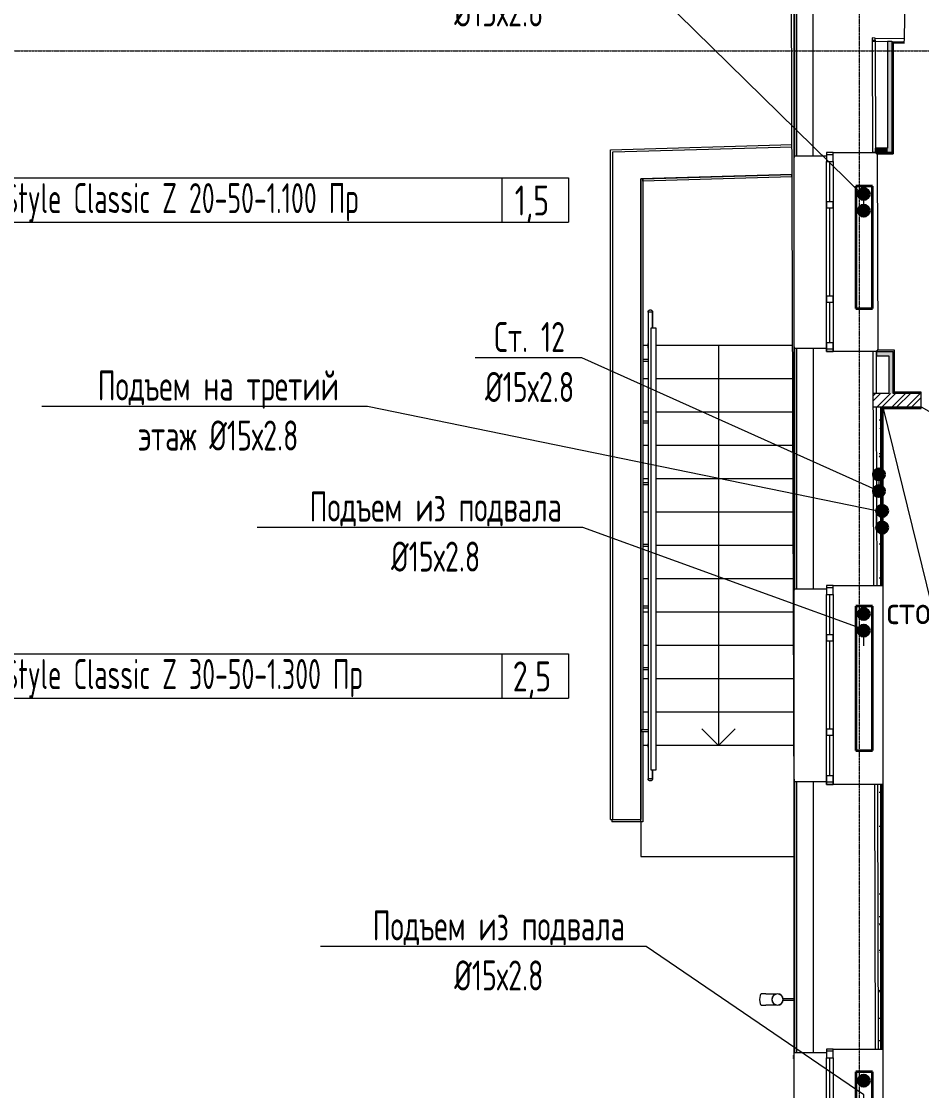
# Model space of a CAD drawing. Header units: millimetres. Extents: x -3929 to 624051, y 52832 to 514950.
# Drawn here: x 211265 to 219364, y 183574 to 193198 of the extents above; entities that cross this region are included whole.
import ezdxf
from ezdxf import colors
from ezdxf.entities.mleader import LeaderData, LeaderLine
from ezdxf.enums import TextEntityAlignment as Align
from ezdxf.math import Vec2, Vec3

# ---------------------------------------------------------------- set-up
doc = ezdxf.new("R2010")
doc.units = ezdxf.units.MM
doc.linetypes.add('ADSK_Линия сетки', pattern=[25, 20, -2.5, 0, -2.5])
doc.linetypes.add('ADSK_Штриховая_ш2 п1', pattern=[3, 2, -1])
for name, color, linetype, lineweight in [('_ Окна', 7, 'Continuous', 9), ('Двери', 7, 'Continuous', 9), ('Лестницы', 7, 'Continuous', 9), ('Марки помещений', 7, 'Continuous', 20), ('Обобщенные модели', 7, 'Continuous', 18), ('ОВ-О-Оборудование', 32, 'Continuous', 35), ('ОВ-ТЕКСТ', 7, 'Continuous', 25), ('Ограждение', 7, 'Continuous', 9), ('Окна', 7, 'Continuous', 9), ('Оси', 253, 'Continuous', 9), ('Перекрытие', 7, 'Continuous', 18), ('Стены внутренние', 7, 'Continuous', 18), ('Стены наружные', 7, 'Continuous', 18), ('Стены несущие', 7, 'Continuous', 30), ('Стены отделка', 7, 'Continuous', 30), ('Стены штриховка', 7, 'Continuous', 9), ('Стрелки вверх', 7, 'Continuous', 18)]:
    doc.layers.add(name, color=color, linetype=linetype, lineweight=lineweight)
doc.layers.add('Линии', color=7, linetype='Continuous', lineweight=9, true_color=0x00a600)
for name, color, linetype in [('ПРИБОРЫ', 3, 'Continuous'), ('статистика приборов', 252, 'Continuous'), ('стояки', 7, 'Continuous'), ('т21.4', 142, 'Continuous')]:
    doc.layers.add(name, color=color, linetype=linetype)
for name, color, linetype, true_color in [('т11.1', 1, 'Continuous', 0xff0000), ('т11.3', 7, 'Continuous', 0xb82e00), ('т11.4', 7, 'Continuous', 0xd600d6), ('т21.1', 5, 'Continuous', 0x0000ff), ('т21.3', 7, 'Continuous', 0x005c45)]:
    doc.layers.add(name, color=color, linetype=linetype, true_color=true_color)
doc.styles.add('GOST 2.304', font='CS_Gost2304.shx')
doc.styles.add('GOST Common_2', font='GOST_Common.ttf', dxfattribs={"width": 0.9, "height": 250})
doc.styles.add('СТИЛЬ', font='simplex.shx', dxfattribs={"width": 0.65})

# ---------------------------------------------------------------- blocks, each defined once
blk = doc.blocks.new('*U2946')
at = {"layer": 'ОВ-О-Оборудование', "color": 32, "ltscale": 0.1, "true_color": 0xcd6928}
for p, q in [((650, 75), (-650, 75)), ((-650, 75), (-650, -75)), ((650, -75), (650, 75)), ((-650, -75), (650, -75))]:
    blk.add_line(p, q, dxfattribs=at)
at = {"layer": 'ОВ-О-Оборудование', "color": 32, "lineweight": 0, "ltscale": 10, "true_color": 0xcd6928, "style": 'GOST 2.304'}
blk.add_attdef('Маркировка', text='', height=180, dxfattribs=at).set_placement((0, -90), align=Align.CENTER)
blk = doc.blocks.new('*U2947')
at = {"layer": 'ОВ-О-Оборудование', "color": 32, "ltscale": 0.1, "true_color": 0xcd6928}
for p, q in [((550, 75), (-550, 75)), ((-550, 75), (-550, -75)), ((550, -75), (550, 75)), ((-550, -75), (550, -75))]:
    blk.add_line(p, q, dxfattribs=at)
at = {"layer": 'ОВ-О-Оборудование', "color": 32, "lineweight": 0, "ltscale": 10, "true_color": 0xcd6928, "style": 'GOST 2.304'}
blk.add_attdef('Маркировка', text='', height=180, dxfattribs=at).set_placement((0, -90), align=Align.CENTER)
blk = doc.blocks.new('1 этаж')
at = {"layer": 'Стены внутренние', "lineweight": 5}
for points in [[(409836.5, -218197.8), (409836.5, -217199.3), (409796.5, -217199.3), (409796.5, -218197.8)], [(409736.9, -218197.8), (409796.5, -218197.8), (409796.5, -218157.8), (409690.3, -218157.8), (409690.5, -218196.8), (409690.5, -218197.8)], [(409836.5, -220027.8), (409848.3, -220027.8), (409848.3, -219987.8), (409698.3, -219987.8), (409698.3, -220027.8), (409808.3, -220027.8)], [(409836.5, -220367), (409848.3, -220367), (409848.3, -220027.8), (409808.3, -220027.8), (409808.3, -220367)]]:
    blk.add_hatch(color=253, dxfattribs=at).paths.add_polyline_path(points)
at = {"layer": '_ Окна', "color": 253, "lineweight": 5}
for p, q in [((409306.7, -218197.8), (409246.7, -218197.8)), ((409246.7, -218197.8), (409246.7, -218277.8)), ((409306.7, -218217.8), (409246.7, -218217.8)), ((409246.7, -218277.8), (409306.7, -218277.8)), ((409276.7, -218637.8), (409276.7, -218277.8)), ((409306.7, -218277.8), (409306.7, -218197.8)), ((409246.7, -218637.8), (409306.7, -218637.8)), ((409246.7, -218697.8), (409246.7, -218637.8)), ((409306.7, -218637.8), (409306.7, -218697.8)), ((409306.7, -218697.8), (409246.7, -218697.8)), ((409276.7, -219487.8), (409276.7, -218697.8)), ((409246.7, -219487.8), (409306.7, -219487.8)), ((409246.7, -219547.8), (409246.7, -219487.8)), ((409306.7, -219487.8), (409306.7, -219547.8)), ((409306.7, -219547.8), (409246.7, -219547.8)), ((409276.7, -219907.8), (409276.7, -219547.8)), ((409246.7, -219907.8), (409306.7, -219907.8)), ((409246.7, -219987.8), (409246.7, -219907.8)), ((409306.7, -219907.8), (409306.7, -219987.8)), ((409306.7, -219967.8), (409246.7, -219967.8)), ((409306.7, -219987.8), (409246.7, -219987.8)), ((409306.7, -222096.3), (409246.7, -222096.3)), ((409246.7, -222096.3), (409246.7, -222176.3)), ((409306.7, -222116.3), (409246.7, -222116.3)), ((409306.7, -222176.3), (409306.7, -222096.3)), ((409246.7, -222176.3), (409306.7, -222176.3)), ((409276.7, -222536.3), (409276.7, -222176.3)), ((409246.7, -222536.3), (409306.7, -222536.3)), ((409246.7, -222596.3), (409246.7, -222536.3)), ((409306.7, -222596.3), (409246.7, -222596.3)), ((409276.7, -223386.3), (409276.7, -222596.3)), ((409306.7, -222536.3), (409306.7, -222596.3)), ((409246.7, -223386.3), (409306.7, -223386.3)), ((409246.7, -223446.3), (409246.7, -223386.3)), ((409306.7, -223446.3), (409246.7, -223446.3)), ((409276.7, -223806.3), (409276.7, -223446.3)), ((409306.7, -223386.3), (409306.7, -223446.3)), ((409246.7, -223806.3), (409306.7, -223806.3)), ((409246.7, -223886.3), (409246.7, -223806.3)), ((409306.7, -223806.3), (409306.7, -223886.3)), ((409306.7, -223866.3), (409246.7, -223866.3)), ((409306.7, -223886.3), (409246.7, -223886.3)), ((409306.7, -226267.4), (409246.7, -226267.4)), ((409246.7, -226267.4), (409246.7, -226347.4)), ((409306.7, -226347.4), (409306.7, -226267.4)), ((409306.7, -226287.4), (409246.7, -226287.4)), ((409246.7, -226347.4), (409306.7, -226347.4)), ((409276.7, -226707.4), (409276.7, -226347.4))]:
    blk.add_line(p, q, dxfattribs=at)
at = {"layer": 'Двери', "color": 253, "lineweight": 5}
blk.add_line((410100.7, -220487), (411010, -221012), dxfattribs=at)
at = {"layer": 'Лестницы', "color": 253, "lineweight": 5}
for p, q in [((407642.5, -219934.1), (407595.6, -219934.1)), ((407642.5, -219934.1), (407595.6, -219934.1)), ((408943.8, -219934.1), (407715.6, -219934.1)), ((408943.8, -219934.1), (407715.6, -219934.1)), ((407642.5, -220234.1), (407595.6, -220234.1)), ((407642.5, -220234.1), (407595.6, -220234.1)), ((408944.7, -220234.1), (407715.6, -220234.1)), ((408944.7, -220234.1), (407715.6, -220234.1)), ((407642.5, -220534.1), (407595.6, -220534.1)), ((407642.5, -220534.1), (407595.6, -220534.1)), ((408945.7, -220534.1), (407715.6, -220534.1)), ((408945.7, -220534.1), (407715.6, -220534.1)), ((407642.5, -220834.1), (407595.6, -220834.1)), ((407642.5, -220834.1), (407595.6, -220834.1)), ((408946.6, -220834.1), (407715.6, -220834.1)), ((408946.6, -220834.1), (407715.6, -220834.1)), ((407642.5, -221134.1), (407595.6, -221134.1)), ((407642.5, -221134.1), (407595.6, -221134.1)), ((408947.5, -221134.1), (407715.6, -221134.1)), ((408947.5, -221134.1), (407715.6, -221134.1)), ((407642.5, -221434.1), (407595.6, -221434.1)), ((407642.5, -221434.1), (407595.6, -221434.1)), ((408948.5, -221434.1), (407715.6, -221434.1)), ((408948.5, -221434.1), (407715.6, -221434.1)), ((408949.4, -221734.1), (407715.6, -221734.1)), ((408949.4, -221734.1), (407715.6, -221734.1)), ((407642.5, -222034.1), (407595.6, -222034.1)), ((407642.5, -222034.1), (407595.6, -222034.1)), ((408950.3, -222034.1), (407715.6, -222034.1)), ((408950.3, -222034.1), (407715.6, -222034.1)), ((407642.5, -222334.1), (407595.6, -222334.1)), ((407642.5, -222334.1), (407595.6, -222334.1)), ((408951.2, -222334.1), (407715.6, -222334.1)), ((408951.2, -222334.1), (407715.6, -222334.1)), ((407642.5, -222634.1), (407595.6, -222634.1)), ((407642.5, -222634.1), (407595.6, -222634.1)), ((408952.2, -222634.1), (407715.6, -222634.1)), ((408952.2, -222634.1), (407715.6, -222634.1)), ((407642.5, -222934.1), (407595.6, -222934.1)), ((407642.5, -222934.1), (407595.6, -222934.1)), ((408953.1, -222934.1), (407715.6, -222934.1)), ((408953.1, -222934.1), (407715.6, -222934.1)), ((407642.5, -223234.1), (407595.6, -223234.1)), ((407642.5, -223234.1), (407595.6, -223234.1)), ((408954, -223234.1), (407715.6, -223234.1)), ((408954, -223234.1), (407715.6, -223234.1)), ((407643.1, -223534.1), (407595.6, -223534.1)), ((408955, -223534.1), (407715.6, -223534.1))]:
    blk.add_line(p, q, dxfattribs=at)
at = {"layer": 'Линии', "color": 253, "lineweight": 5}
for p, q in [((407715.6, -219779.5), (407665.6, -219779.5)), ((407665.6, -219779.5), (407665.6, -223754.1)), ((407715.6, -223754.1), (407715.6, -219779.5)), ((407665.6, -223754.1), (407715.6, -223754.1))]:
    blk.add_line(p, q, dxfattribs=at)
at = {"layer": 'Обобщенные модели', "color": 253, "lineweight": 5}
for p, q in [((408703, -225771.9), (408660.5, -225771.9)), ((408703, -225771.9), (408708.7, -225771.9)), ((408708.7, -225771.9), (408714.3, -225771.9)), ((408714.3, -225771.9), (408719.8, -225771.9)), ((408719.8, -225771.9), (408725.2, -225771.9)), ((408725.2, -225771.9), (408730.4, -225771.9)), ((408730.4, -225771.9), (408735.6, -225771.9)), ((408735.6, -225771.9), (408740.7, -225771.9)), ((408740.7, -225771.9), (408745.6, -225771.9)), ((408745.6, -225771.9), (408750.3, -225771.9)), ((408750.3, -225771.9), (408754.9, -225771.9)), ((408754.9, -225771.9), (408759.4, -225771.9)), ((408759.4, -225771.9), (408763.7, -225771.9)), ((408763.7, -225771.9), (408767.8, -225771.9)), ((408767.8, -225771.9), (408771.7, -225771.9)), ((408771.7, -225771.9), (408775.5, -225771.9)), ((408775.5, -225771.9), (408779.1, -225771.9)), ((408779.1, -225771.9), (408782.4, -225771.9)), ((408782.4, -225771.9), (408785.6, -225771.9)), ((408785.6, -225771.9), (408788.6, -225771.9)), ((408788.6, -225771.9), (408791.3, -225771.9)), ((408791.3, -225771.9), (408793.7, -225771.9)), ((408660.5, -225871.9), (408703, -225871.9)), ((408705.4, -225871.9), (408703, -225871.9)), ((408711, -225871.9), (408705.4, -225871.9)), ((408716.6, -225871.9), (408711, -225871.9)), ((408722, -225871.9), (408716.6, -225871.9)), ((408727.4, -225871.9), (408722, -225871.9)), ((408732.6, -225871.9), (408727.4, -225871.9)), ((408737.7, -225871.9), (408732.6, -225871.9)), ((408742.7, -225871.9), (408737.7, -225871.9)), ((408747.6, -225871.9), (408742.7, -225871.9)), ((408752.3, -225871.9), (408747.6, -225871.9)), ((408756.8, -225871.9), (408752.3, -225871.9)), ((408761.2, -225871.9), (408756.8, -225871.9)), ((408765.4, -225871.9), (408761.2, -225871.9)), ((408769.4, -225871.9), (408765.4, -225871.9)), ((408773.3, -225871.9), (408769.4, -225871.9)), ((408777, -225871.9), (408773.3, -225871.9)), ((408780.5, -225871.9), (408777, -225871.9)), ((408783.8, -225871.9), (408780.5, -225871.9)), ((408786.9, -225871.9), (408783.8, -225871.9)), ((408789.7, -225871.9), (408786.9, -225871.9)), ((408792.4, -225871.9), (408789.7, -225871.9)), ((408793.7, -225871.9), (408792.4, -225871.9)), ((408956.7, -225816.9), (408857.5, -225816.9)), ((408857.5, -225826.9), (408956.7, -225826.9))]:
    blk.add_line(p, q, dxfattribs=at)
for radius, start, end in [(52, 0, 180), (50, 0, 180), (52, 180, 0), (50, 180, 0)]:
    blk.add_arc((408806.7, -225821.9), radius, start, end, dxfattribs=at)
for start_param, end_param in [(3.141593, 4.712389), (4.712389, 6.283185)]:
    blk.add_ellipse((408660.5, -225821.9), major_axis=(0, -50), ratio=0.309017, start_param=start_param, end_param=end_param, dxfattribs=at)
at = {"layer": 'Ограждение', "color": 253, "lineweight": 5}
for p, q in [((407642.9, -219630.1), (407643.1, -219629.3)), ((407643.1, -219629.3), (407643.3, -219628.5)), ((407643.3, -219628.5), (407643.5, -219627.8)), ((407643.5, -219627.8), (407643.8, -219627)), ((407643.8, -219627), (407644.1, -219626.3)), ((407644.1, -219626.3), (407644.4, -219625.6)), ((407644.4, -219625.6), (407644.8, -219624.8)), ((407644.8, -219624.8), (407645.2, -219624.1)), ((407645.2, -219624.1), (407645.6, -219623.5)), ((407645.6, -219623.5), (407646, -219622.8)), ((407646, -219622.8), (407646.5, -219622.1)), ((407646.5, -219622.1), (407647, -219621.5)), ((407647, -219621.5), (407647.5, -219620.9)), ((407647.5, -219620.9), (407648, -219620.3)), ((407648, -219620.3), (407648.6, -219619.7)), ((407648.6, -219619.7), (407649.2, -219619.2)), ((407649.2, -219619.2), (407649.8, -219618.7)), ((407649.8, -219618.7), (407650.4, -219618.2)), ((407650.4, -219618.2), (407651.1, -219617.7)), ((407651.1, -219617.7), (407651.7, -219617.2)), ((407651.7, -219617.2), (407652.4, -219616.8)), ((407652.4, -219616.8), (407653.1, -219616.4)), ((407653.1, -219616.4), (407653.8, -219616.1)), ((407653.8, -219616.1), (407654.5, -219615.7)), ((407654.5, -219615.7), (407655.3, -219615.4)), ((407655.3, -219615.4), (407656, -219615.2)), ((407656, -219615.2), (407656.8, -219614.9)), ((407656.8, -219614.9), (407657.6, -219614.7)), ((407657.6, -219614.7), (407658.3, -219614.5)), ((407658.3, -219614.5), (407659.1, -219614.4)), ((407659.1, -219614.4), (407659.9, -219614.2)), ((407659.9, -219614.2), (407660.7, -219614.2)), ((407660.7, -219614.2), (407661.5, -219614.1)), ((407661.5, -219614.1), (407662.3, -219614.1)), ((407662.3, -219614.1), (407662.5, -219614.1)), ((407662.5, -219614.1), (407663.3, -219614.1)), ((407663.3, -219614.1), (407664.1, -219614.1)), ((407664.1, -219614.1), (407664.9, -219614.2)), ((407664.9, -219614.2), (407665.7, -219614.3)), ((407665.7, -219614.3), (407666.5, -219614.5)), ((407666.5, -219614.5), (407667.3, -219614.6)), ((407667.3, -219614.6), (407668.1, -219614.9)), ((407668.1, -219614.9), (407668.8, -219615.1)), ((407668.8, -219615.1), (407669.6, -219615.4)), ((407669.6, -219615.4), (407670.3, -219615.7)), ((407670.3, -219615.7), (407671.1, -219616)), ((407671.1, -219616), (407671.8, -219616.3)), ((407671.8, -219616.3), (407672.5, -219616.7)), ((407672.5, -219616.7), (407673.2, -219617.1)), ((407673.2, -219617.1), (407673.8, -219617.6)), ((407673.8, -219617.6), (407674.5, -219618)), ((407674.5, -219618), (407675.1, -219618.5)), ((407675.1, -219618.5), (407675.7, -219619)), ((407675.7, -219619), (407676.3, -219619.6)), ((407676.3, -219619.6), (407676.9, -219620.1)), ((407676.9, -219620.1), (407677.4, -219620.7)), ((407677.4, -219620.7), (407677.9, -219621.3)), ((407677.9, -219621.3), (407678.4, -219622)), ((407678.4, -219622), (407678.9, -219622.6)), ((407678.9, -219622.6), (407679.4, -219623.3)), ((407679.4, -219623.3), (407679.8, -219623.9)), ((407679.8, -219623.9), (407680.2, -219624.6)), ((407680.2, -219624.6), (407680.5, -219625.4)), ((407680.5, -219625.4), (407680.9, -219626.1)), ((407680.9, -219626.1), (407681.2, -219626.8)), ((407681.2, -219626.8), (407681.4, -219627.6)), ((407681.4, -219627.6), (407681.7, -219628.3)), ((407681.7, -219628.3), (407681.9, -219629.1)), ((407681.9, -219629.1), (407682.1, -219629.9)), ((407642.5, -219633.3), (407642.6, -219632.5)), ((407642.5, -219634.1), (407642.5, -219633.3)), ((407642.5, -219634.1), (407642.5, -219917.1)), ((407682.5, -219634.1), (407642.5, -219634.1)), ((407642.5, -219634.1), (407642.5, -219917.1)), ((407642.6, -219632.5), (407642.7, -219631.7)), ((407642.7, -219631.7), (407642.8, -219630.9)), ((407642.8, -219630.9), (407642.9, -219630.1)), ((407664.9, -219634.1), (407660.2, -219634.1)), ((407682.1, -219629.9), (407682.2, -219630.7)), ((407682.2, -219630.7), (407682.4, -219631.5)), ((407682.4, -219631.5), (407682.4, -219632.3)), ((407682.4, -219632.3), (407682.5, -219633.1)), ((407682.5, -219633.1), (407682.5, -219633.9)), ((407682.5, -219633.9), (407682.5, -219634.1)), ((407682.5, -219779.5), (407682.5, -219634.1)), ((407682.5, -219634.1), (407682.5, -219779.5)), ((407642.5, -219918.1), (407642.5, -219917.1)), ((407642.5, -219917.1), (407642.5, -219947.5)), ((407642.5, -219920.9), (407642.5, -219918.1)), ((407642.5, -219923.7), (407642.5, -219920.9)), ((407642.5, -219926.5), (407642.5, -219923.7)), ((407642.5, -219929.2), (407642.5, -219926.5)), ((407642.5, -219932), (407642.5, -219929.2)), ((407642.5, -219934.7), (407642.5, -219932)), ((407642.5, -219937.4), (407642.5, -219934.7)), ((407642.5, -219940.1), (407642.5, -219937.4)), ((407642.5, -219942.7), (407642.5, -219940.1)), ((407642.5, -219945.3), (407642.5, -219942.7)), ((407642.5, -219947.8), (407642.5, -219945.3)), ((407642.5, -219947.5), (407642.5, -223520.6)), ((407642.5, -219950.3), (407642.5, -219947.8)), ((407642.5, -219952.8), (407642.5, -219950.3)), ((407642.5, -219955.1), (407642.5, -219952.8)), ((407642.5, -219957.5), (407642.5, -219955.1)), ((407642.5, -219959.7), (407642.5, -219957.5)), ((407642.5, -219959.7), (407642.5, -223532.8)), ((407642.5, -220060.1), (407595.6, -220060.1)), ((407595.6, -220075.1), (407642.5, -220075.1)), ((407642.5, -220615.6), (407595.6, -220615.6)), ((407595.6, -220630.6), (407642.5, -220630.6)), ((407642.5, -221171.1), (407595.6, -221171.1)), ((407595.6, -221186.1), (407642.5, -221186.1)), ((407642.5, -221726.6), (407595.6, -221726.6)), ((407595.6, -221741.6), (407642.5, -221741.6)), ((407642.5, -222282.1), (407595.6, -222282.1)), ((407595.6, -222297.1), (407642.5, -222297.1)), ((407642.5, -222837.5), (407595.6, -222837.5)), ((407595.6, -222852.5), (407642.5, -222852.5)), ((407642.5, -223393), (407582.5, -223393)), ((407582.5, -223393), (407582.5, -223400.5)), ((407582.5, -223400.5), (407582.5, -223408)), ((407582.5, -223408), (407642.5, -223408)), ((407642.5, -223551), (407642.5, -223520.6)), ((407642.5, -223532.8), (407642.5, -223533.7)), ((407642.5, -223533.7), (407642.5, -223534.7)), ((407642.5, -223534.7), (407642.5, -223535.8)), ((407642.5, -223535.8), (407642.5, -223536.8)), ((407642.5, -223536.8), (407642.5, -223537.9)), ((407642.5, -223537.9), (407642.5, -223539)), ((407642.5, -223539), (407642.5, -223540.1)), ((407642.5, -223540.1), (407642.5, -223541.2)), ((407642.5, -223541.2), (407642.5, -223542.3)), ((407642.5, -223542.3), (407642.5, -223543.5)), ((407642.5, -223543.5), (407642.5, -223544.7)), ((407642.5, -223544.7), (407642.5, -223545.8)), ((407642.5, -223545.8), (407642.5, -223547)), ((407642.5, -223547), (407642.5, -223548.2)), ((407642.5, -223548.2), (407642.5, -223549.4)), ((407642.5, -223549.4), (407642.5, -223550.6)), ((407642.5, -223550.6), (407642.5, -223551)), ((407642.5, -223551), (407642.5, -223834.1)), ((407642.5, -223551), (407642.5, -223834.1)), ((407682.5, -223834.1), (407682.5, -223754.1)), ((407682.5, -223754.1), (407682.5, -223834.1)), ((407642.5, -223834.3), (407642.5, -223834.1)), ((407682.5, -223834.1), (407642.5, -223834.1)), ((407642.6, -223835.1), (407642.5, -223834.3)), ((407642.6, -223835.9), (407642.6, -223835.1)), ((407642.7, -223836.7), (407642.6, -223835.9)), ((407642.8, -223837.5), (407642.7, -223836.7)), ((407643, -223838.3), (407642.8, -223837.5)), ((407643.2, -223839), (407643, -223838.3)), ((407643.4, -223839.8), (407643.2, -223839)), ((407643.6, -223840.6), (407643.4, -223839.8)), ((407643.9, -223841.3), (407643.6, -223840.6)), ((407644.2, -223842.1), (407643.9, -223841.3)), ((407644.5, -223842.8), (407644.2, -223842.1)), ((407644.9, -223843.5), (407644.5, -223842.8)), ((407645.3, -223844.2), (407644.9, -223843.5)), ((407645.7, -223844.9), (407645.3, -223844.2)), ((407646.1, -223845.5), (407645.7, -223844.9)), ((407646.6, -223846.2), (407646.1, -223845.5)), ((407647.1, -223846.8), (407646.6, -223846.2)), ((407647.6, -223847.4), (407647.1, -223846.8)), ((407648.2, -223848), (407647.6, -223847.4)), ((407648.8, -223848.6), (407648.2, -223848)), ((407649.3, -223849.1), (407648.8, -223848.6)), ((407650, -223849.6), (407649.3, -223849.1)), ((407650.6, -223850.1), (407650, -223849.6)), ((407651.2, -223850.6), (407650.6, -223850.1)), ((407651.9, -223851), (407651.2, -223850.6)), ((407652.6, -223851.4), (407651.9, -223851)), ((407653.3, -223851.8), (407652.6, -223851.4)), ((407654, -223852.2), (407653.3, -223851.8)), ((407654.7, -223852.5), (407654, -223852.2)), ((407655.5, -223852.8), (407654.7, -223852.5)), ((407656.2, -223853.1), (407655.5, -223852.8)), ((407657, -223853.3), (407656.2, -223853.1)), ((407657.8, -223853.5), (407657, -223853.3)), ((407658.6, -223853.7), (407657.8, -223853.5)), ((407659.3, -223853.8), (407658.6, -223853.7)), ((407660.1, -223853.9), (407659.3, -223853.8)), ((407660.9, -223854), (407660.1, -223853.9)), ((407660.2, -223834.1), (407664.9, -223834.1)), ((407661.7, -223854.1), (407660.9, -223854)), ((407662.5, -223854.1), (407661.7, -223854.1)), ((407662.7, -223854.1), (407662.5, -223854.1)), ((407663.5, -223854), (407662.7, -223854.1)), ((407664.3, -223854), (407663.5, -223854)), ((407665.1, -223853.9), (407664.3, -223854)), ((407665.9, -223853.8), (407665.1, -223853.9)), ((407666.7, -223853.6), (407665.9, -223853.8)), ((407667.5, -223853.4), (407666.7, -223853.6)), ((407668.3, -223853.2), (407667.5, -223853.4)), ((407669, -223853), (407668.3, -223853.2)), ((407669.8, -223852.7), (407669, -223853)), ((407670.5, -223852.4), (407669.8, -223852.7)), ((407671.2, -223852.1), (407670.5, -223852.4)), ((407672, -223851.7), (407671.2, -223852.1)), ((407672.7, -223851.3), (407672, -223851.7)), ((407673.3, -223850.9), (407672.7, -223851.3)), ((407674, -223850.5), (407673.3, -223850.9)), ((407674.6, -223850), (407674, -223850.5)), ((407675.3, -223849.5), (407674.6, -223850)), ((407675.9, -223849), (407675.3, -223849.5)), ((407676.5, -223848.4), (407675.9, -223849)), ((407677, -223847.9), (407676.5, -223848.4)), ((407677.6, -223847.3), (407677, -223847.9)), ((407678.1, -223846.6), (407677.6, -223847.3)), ((407678.6, -223846), (407678.1, -223846.6)), ((407679, -223845.4), (407678.6, -223846)), ((407679.5, -223844.7), (407679, -223845.4)), ((407679.9, -223844), (407679.5, -223844.7)), ((407680.3, -223843.3), (407679.9, -223844)), ((407680.6, -223842.6), (407680.3, -223843.3)), ((407681, -223841.9), (407680.6, -223842.6)), ((407681.3, -223841.1), (407681, -223841.9)), ((407681.5, -223840.4), (407681.3, -223841.1)), ((407681.8, -223839.6), (407681.5, -223840.4)), ((407682, -223838.8), (407681.8, -223839.6)), ((407682.1, -223838), (407682, -223838.8)), ((407682.3, -223837.3), (407682.1, -223838)), ((407682.4, -223836.5), (407682.3, -223837.3)), ((407682.5, -223835.7), (407682.4, -223836.5)), ((407682.5, -223834.1), (407682.5, -223834.9)), ((407682.5, -223834.9), (407682.5, -223835.7))]:
    blk.add_line(p, q, dxfattribs=at)
at = {"layer": 'Окна', "color": 253, "lineweight": 5}
for p, q in [((409246.7, -218197.8), (409246.7, -218277.8)), ((409306.7, -218197.8), (409246.7, -218197.8)), ((409246.7, -218637.8), (409246.7, -218277.8)), ((409306.7, -218277.8), (409306.7, -218197.8)), ((409306.7, -218277.8), (409306.7, -218637.8)), ((409246.7, -218637.8), (409246.7, -218697.8)), ((409306.7, -218697.8), (409306.7, -218637.8)), ((409246.7, -219487.8), (409246.7, -218697.8)), ((409306.7, -218697.8), (409306.7, -219487.8)), ((409246.7, -219487.8), (409246.7, -219547.8)), ((409306.7, -219547.8), (409306.7, -219487.8)), ((409246.7, -219907.8), (409246.7, -219547.8)), ((409306.7, -219547.8), (409306.7, -219907.8)), ((409246.7, -219907.8), (409246.7, -219987.8)), ((409306.7, -219987.8), (409306.7, -219907.8)), ((409246.7, -219987.8), (409306.7, -219987.8)), ((409246.7, -222096.3), (409246.7, -222176.3)), ((409306.7, -222096.3), (409246.7, -222096.3)), ((409306.7, -222176.3), (409306.7, -222096.3)), ((409246.7, -222536.3), (409246.7, -222176.3)), ((409306.7, -222176.3), (409306.7, -222536.3)), ((409246.7, -222536.3), (409246.7, -222596.3)), ((409246.7, -223386.3), (409246.7, -222596.3)), ((409306.7, -222596.3), (409306.7, -222536.3)), ((409306.7, -222596.3), (409306.7, -223386.3)), ((409246.7, -223386.3), (409246.7, -223446.3)), ((409246.7, -223806.3), (409246.7, -223446.3)), ((409306.7, -223446.3), (409306.7, -223386.3)), ((409306.7, -223446.3), (409306.7, -223806.3)), ((409246.7, -223806.3), (409246.7, -223886.3)), ((409306.7, -223886.3), (409306.7, -223806.3)), ((409246.7, -223886.3), (409306.7, -223886.3)), ((409246.7, -226267.4), (409246.7, -226347.4)), ((409306.7, -226267.4), (409246.7, -226267.4)), ((409306.7, -226347.4), (409306.7, -226267.4)), ((409246.7, -226707.4), (409246.7, -226347.4)), ((409306.7, -226347.4), (409306.7, -226707.4))]:
    blk.add_line(p, q, dxfattribs=at)
at = {"layer": 'Оси', "color": 253, "linetype": 'ADSK_Линия сетки', "lineweight": 5}
for p, q in [((409544.4, -258178.1), (409544.4, -209603.6)), ((353580.1, -217281.6), (419809.8, -217281.6))]:
    blk.add_line(p, q, dxfattribs=at)
at = {"layer": 'Перекрытие', "color": 253, "lineweight": 5}
for p, q in [((409696, -219987.8), (409698.3, -219987.8)), ((409755.9, -220502.9), (410885.7, -225097.8)), ((407643.1, -223534.1), (407595.6, -223534.1)), ((408955, -223534.1), (407715.6, -223534.1)), ((407575.6, -224222.3), (407575.6, -224534.1)), ((407575.6, -224534.1), (408956.7, -224534.1))]:
    blk.add_line(p, q, dxfattribs=at)
at = {"layer": 'Стены внутренние', "color": 253, "lineweight": 5}
for p, q in [((407325.6, -218192), (408938.3, -218145.6)), ((407325.6, -224202.3), (407325.6, -218192)), ((409660.5, -218196.8), (409660.5, -218197.8)), ((409690.5, -218197.8), (409690.5, -218203.8)), ((408939, -218395.7), (407575.6, -218434.9)), ((407575.6, -218434.9), (407575.6, -224202.3)), ((409666, -219986.8), (409666, -219987.8)), ((409696, -219981.8), (409696, -219987.8)), ((408943.6, -226347.3), (408956.7, -226347.9)), ((408956.7, -226598.1), (408953.4, -226598))]:
    blk.add_line(p, q, dxfattribs=at)
at = {"layer": 'Стены внутренние', "color": 253, "linetype": 'Continuous', "lineweight": 5}
for p, q in [((409720.9, -220603.4), (409735.9, -220603.4)), ((409735.9, -220684.5), (409731.1, -220676.2)), ((409720.9, -220908.2), (409735.9, -220908.2)), ((409735.9, -220915.1), (409721.7, -220939.6)), ((409724.3, -221070.8), (409720.9, -221064.9)), ((409720.9, -221517.8), (409735.9, -221517.8)), ((409720.9, -221721), (409735.9, -221721)), ((409721.2, -221956.4), (409720.9, -221957.1)), ((409720.9, -222025.8), (409735.9, -222025.8)), ((409720.9, -223956.2), (409735.9, -223956.2)), ((409720.9, -224261), (409735.9, -224261)), ((409720.9, -224870.6), (409735.9, -224870.6)), ((409720.9, -225073.8), (409735.9, -225073.8)), ((409735.9, -225154.9), (409725.8, -225137.4)), ((409720.9, -225378.6), (409735.9, -225378.6)), ((409735.9, -225385.5), (409727.1, -225400.7)), ((409732.6, -225758.8), (409720.9, -225738.5)), ((409720.9, -225988.2), (409735.9, -225988.2)), ((409720.9, -226191.4), (409735.9, -226191.4))]:
    blk.add_line(p, q, dxfattribs=at)
at = {"layer": 'Стены наружные', "color": 253, "lineweight": 5}
for p, q in [((408956.7, -224088.7), (408928.5, -214981.6)), ((408948.5, -214981.6), (408956.7, -217630.5)), ((408956.7, -217630.5), (408956.7, -217630.5)), ((407305, -218172.6), (408938.2, -218125.6)), ((407305.6, -218192.6), (407305, -218172.6)), ((407305.6, -224202.3), (407305.6, -218192.6)), ((408955.7, -218242.8), (408956.7, -218242.8)), ((408955.7, -219947.8), (408955.7, -218242.8)), ((408956.7, -219962.8), (408956.7, -218227.8)), ((409690.5, -218203.8), (409696.5, -218203.8)), ((409702.5, -218209.7), (409708, -219975.8)), ((407575.6, -224222.3), (407575.6, -218434.9)), ((407595.6, -218434.9), (407575.6, -218434.9)), ((407595.6, -218434.9), (408935, -218396.4)), ((407595.6, -218434.9), (407595.6, -223393.3)), ((407596.2, -218454.9), (407595.6, -218434.9)), ((408935.6, -218416.4), (407596.2, -218454.9)), ((408935.6, -218416.4), (408935, -218396.4)), ((408955.7, -219947.8), (408956.7, -219947.8)), ((409702, -219981.8), (409696, -219981.8)), ((408956.7, -223861.3), (408956.7, -222126.3)), ((408955.7, -222136.3), (408956.7, -222136.3)), ((408955.7, -223837), (408955.7, -222136.3)), ((407595.6, -223407.7), (407595.6, -224222.3)), ((408956.7, -223837), (408955.7, -223837)), ((407305.6, -224202.3), (407575.6, -224202.3)), ((407315.6, -224202.3), (407315.6, -224222.3)), ((407595.6, -224222.3), (407315.6, -224222.3)), ((408943.3, -226327.3), (408956.7, -226327.9)), ((408955.7, -226297.4), (408956.7, -226297.4)), ((408955.7, -228027.4), (408955.7, -226297.4)), ((408956.7, -228027.4), (408956.7, -226297.4)), ((408956.7, -226618.1), (408953.7, -226618))]:
    blk.add_line(p, q, dxfattribs=at)
at = {"layer": 'Стены несущие', "color": 253, "lineweight": 5}
for p, q in [((409126.7, -218227.8), (409126.7, -210327.8)), ((409949, -217171.6), (409956.5, -216731.6)), ((409657.4, -217187.1), (409686.7, -217187)), ((409657.4, -217187.1), (409660.5, -218196.8)), ((409686.7, -217187), (409686.7, -217167.1)), ((409686.7, -217167.1), (409949, -217171.6)), ((409126.7, -218227.8), (409246.7, -218227.8)), ((409306.7, -218197.8), (409686.7, -218197.8)), ((409660.5, -218196.8), (409660.5, -218196.8)), ((409686.7, -218196.8), (409660.5, -218196.8)), ((409686.7, -218197.8), (409686.7, -218196.8)), ((409246.7, -219962.8), (409126.7, -219962.8)), ((409126.7, -219962.8), (409126.7, -222126.3)), ((409666, -219987.8), (409306.7, -219987.8)), ((409672.6, -222096.3), (409666, -219987.8)), ((409126.7, -222126.3), (409246.7, -222126.3)), ((409306.7, -222096.3), (409672.6, -222096.3)), ((409126.7, -223861.3), (409126.7, -226297.4)), ((409246.7, -223861.3), (409126.7, -223861.3)), ((409686.7, -223886.3), (409306.7, -223886.3)), ((409678.1, -223886.3), (409685.5, -226266.4)), ((409306.7, -226267.4), (409755.9, -226267.4)), ((409686.7, -226266.4), (409685.5, -226266.4)), ((409686.7, -226267.4), (409686.7, -226266.4)), ((409126.7, -226297.4), (409246.7, -226297.4))]:
    blk.add_line(p, q, dxfattribs=at)
at = {"layer": 'Стены отделка', "color": 253, "lineweight": 5}
for p, q in [((408955.7, -214981.6), (408955.7, -218242.8)), ((408956.7, -218227.8), (408956.7, -214981.6)), ((409657.9, -217166.7), (409657.4, -217196.6)), ((409657.4, -217196.6), (409842.7, -217199.8)), ((409686.7, -217167.1), (409657.9, -217166.7)), ((409687.4, -217187), (409686.7, -217187)), ((409690.5, -218196.8), (409687.4, -217187)), ((409836.5, -217199.3), (409796.5, -217199.3)), ((409796.5, -217199.3), (409796.5, -218157.8)), ((409836.5, -217199.3), (409836.5, -218197.8)), ((409848.5, -217205.8), (409836.5, -217205.8)), ((409842.7, -217199.8), (409842.4, -217211.8)), ((409842.4, -217211.8), (409947.4, -217213.6)), ((409848.5, -218207.8), (409848.5, -217205.8)), ((409947.4, -217213.6), (409948.1, -217171.6)), ((409796.5, -218157.8), (409686.5, -218157.8)), ((409686.5, -218157.8), (409686.5, -218197.8)), ((408956.7, -218227.8), (408976.7, -218227.8)), ((408976.7, -218227.8), (409126.7, -218227.8)), ((409660.5, -218197.8), (409660.5, -218197.8)), ((409660.5, -218197.8), (409690.5, -218197.8)), ((409836.5, -218197.8), (409686.7, -218197.8)), ((409690.5, -218197.8), (409690.5, -218196.8)), ((409696.5, -218197.8), (409696.5, -218209.8)), ((409696.5, -218209.8), (409846.5, -218209.8)), ((408955.7, -219947.8), (408955.7, -222136.3)), ((408976.7, -219962.8), (408956.7, -219962.8)), ((408956.7, -222126.3), (408956.7, -219962.8)), ((409126.7, -219962.8), (408976.7, -219962.8)), ((409696, -219987.8), (409666, -219987.8)), ((409697.2, -220367), (409696, -219987.8)), ((409698.3, -219987.8), (409698.3, -220027.8)), ((409698.3, -219987.8), (409848.3, -219987.8)), ((409858.3, -219975.8), (409702, -219975.8)), ((409702, -219975.8), (409702, -219987.8)), ((409848.3, -220367), (409848.3, -219987.8)), ((409860.3, -220355), (409860.3, -219977.8)), ((409698.3, -220027.8), (409808.3, -220027.8)), ((409808.3, -220027.8), (409808.3, -220367)), ((409808.3, -220367), (409667.2, -220367)), ((409854.3, -220367), (409848.3, -220367)), ((410100.7, -220355), (409860.3, -220355)), ((410100.7, -220502.9), (410100.7, -220355)), ((409702.6, -222096.3), (409697.6, -220487)), ((409755.9, -228057.4), (409755.9, -220502.9)), ((409755.9, -220502.9), (410100.7, -220502.9)), ((408956.7, -222126.3), (408976.7, -222126.3)), ((408976.7, -222126.3), (409126.7, -222126.3)), ((409672.6, -222096.3), (409755.9, -222096.3)), ((408955.7, -223837), (408955.7, -226297.4)), ((408976.7, -223861.3), (408956.7, -223861.3)), ((408956.7, -226297.4), (408956.7, -223861.3)), ((408976.7, -223981.7), (408976.7, -223861.3)), ((409126.7, -223861.3), (408976.7, -223861.3)), ((408976.7, -223861.3), (408976.7, -223981.7)), ((409755.9, -223886.3), (409678.1, -223886.3)), ((409708.5, -224026.7), (409708.1, -223886.3)), ((409715.5, -226267.3), (409708.5, -224026.7)), ((409685.5, -226266.4), (409685.5, -226267.4)), ((409685.5, -226267.4), (409715.5, -226267.3)), ((408956.7, -226297.4), (408976.7, -226297.4)), ((408976.7, -226297.4), (408976.7, -226296.4)), ((408976.7, -226296.4), (408976.7, -226297.4)), ((408976.7, -226297.4), (409126.7, -226297.4))]:
    blk.add_line(p, q, dxfattribs=at)
at = {"layer": 'Стены штриховка', "color": 253, "lineweight": 5}
for p, q in [((408976.7, -218227.8), (408976.7, -214981.6)), ((408976.7, -214981.6), (408976.7, -218227.8)), ((409842.5, -217209.8), (409947.5, -217211.6)), ((409842.7, -217199.8), (409947.6, -217201.6)), ((409846.5, -217205.8), (409846.5, -218209.8)), ((409848.5, -218207.8), (409696.5, -218207.8)), ((409846.5, -218209.8), (409848.5, -218209.8)), ((409848.5, -218209.8), (409848.5, -218207.8)), ((408976.7, -222126.3), (408976.7, -219962.8)), ((408976.7, -219962.8), (408976.7, -222126.3)), ((409860.3, -219977.8), (409702, -219977.8)), ((409858.3, -220357), (409858.3, -219975.8)), ((409860.3, -219975.8), (409858.3, -219975.8)), ((409860.3, -219977.8), (409860.3, -219975.8)), ((410100.7, -220367), (409854.3, -220367)), ((410100.7, -220357), (409858.3, -220357)), ((409667.5, -220487), (410100.7, -220487)), ((409735.9, -222096.3), (409735.9, -220487)), ((409744.9, -222096.3), (409744.9, -220496)), ((409744.9, -220496), (410100.7, -220496)), ((409735.9, -226267.4), (409735.9, -223886.3)), ((409744.9, -226267.4), (409744.9, -223886.3)), ((408976.7, -226296.4), (408976.7, -223981.7)), ((408976.7, -223981.7), (408976.7, -226296.4))]:
    blk.add_line(p, q, dxfattribs=at)
at = {"layer": 'Стены штриховка', "color": 253, "linetype": 'Continuous', "lineweight": 5}
for p, q in [((409667.3, -220387.3), (409687.5, -220367)), ((409667.4, -220432.1), (409732.4, -220367)), ((409702.2, -220487), (409822.2, -220367)), ((409747.1, -220487), (409867.1, -220367)), ((409836.9, -220487), (409956.9, -220367)), ((409881.8, -220487), (410001.8, -220367)), ((409971.6, -220487), (410091.6, -220367)), ((410016.5, -220487), (410100.7, -220402.8))]:
    blk.add_line(p, q, dxfattribs=at)
at = {"layer": 'Стрелки вверх', "color": 253, "lineweight": 5}
for p, q in [((408276.1, -219934.1), (408276.1, -220234.1)), ((408276.1, -220234.1), (408276.1, -220534.1)), ((408276.1, -220534.1), (408276.1, -220834.1)), ((408276.1, -220834.1), (408276.1, -221134.1)), ((408276.1, -221134.1), (408276.1, -221434.1)), ((408276.1, -221434.1), (408276.1, -221734.1)), ((408276.1, -221734.1), (408276.1, -222034.1)), ((408276.1, -222034.1), (408276.1, -222334.1)), ((408276.1, -222334.1), (408276.1, -222634.1)), ((408276.1, -222634.1), (408276.1, -222934.1)), ((408276.1, -222934.1), (408276.1, -223234.1)), ((408276.1, -223234.1), (408276.1, -223534.1)), ((408276.1, -223534.1), (408126.1, -223384.1)), ((408276.1, -223534.1), (408426.1, -223384.1))]:
    blk.add_line(p, q, dxfattribs=at)
at = {"layer": 'Марки помещений', "color": 253, "lineweight": 5, "style": 'GOST Common_2', "width": 0.9}
blk.add_text('столовой посуды', height=250, dxfattribs=at).set_placement((409789.2, -222443.8))

msp = doc.modelspace()

# ---------------------------------------------------------------- hatches: boundary and pattern name
at = {"layer": 'т11.1', "lineweight": 40}
h = msp.add_hatch(color=256, dxfattribs=at)
h.dxf.hatch_style = 1
h.paths.add_polyline_path([(219030.045, 188970.137, 1), (218930.045, 188970.137, 1)])
at = {"layer": 'т11.3', "lineweight": 40}
h = msp.add_hatch(color=256, dxfattribs=at)
h.dxf.hatch_style = 1
h.paths.add_polyline_path([(218959.788, 188641.808, 1), (219059.788, 188641.808, 1)])
at = {"layer": 'т11.4', "lineweight": 40}
h = msp.add_hatch(color=256, dxfattribs=at)
h.dxf.hatch_style = 1
h.paths.add_polyline_path([(218893.999, 191494.08, 1), (218793.999, 191494.08, 1)])
h = msp.add_hatch(color=256, dxfattribs=at)
h.dxf.hatch_style = 1
h.paths.add_polyline_path([(218893.999, 187714.386, 1), (218793.999, 187714.386, 1)])
at = {"layer": 'т21.1', "linetype": 'ADSK_Штриховая_ш2 п1', "lineweight": 40, "ltscale": 50}
h = msp.add_hatch(color=256, dxfattribs=at)
h.dxf.hatch_style = 1
h.paths.add_polyline_path([(219030.045, 189120.137, 1), (218930.045, 189120.137, 1)])
at = {"layer": 'т21.3', "lineweight": 40, "ltscale": 50}
h = msp.add_hatch(color=256, dxfattribs=at)
h.dxf.hatch_style = 1
h.paths.add_polyline_path([(218959.788, 188791.808, 1), (219059.788, 188791.808, 1)])
at = {"layer": 'т21.4', "linetype": 'ADSK_Штриховая_ш2 п1', "lineweight": 40, "ltscale": 50}
h = msp.add_hatch(color=256, dxfattribs=at)
h.dxf.hatch_style = 1
h.paths.add_polyline_path([(218893.999, 191644.08, 1), (218793.999, 191644.08, 1)])
h = msp.add_hatch(color=256, dxfattribs=at)
h.dxf.hatch_style = 1
h.paths.add_polyline_path([(218893.999, 187864.386, 1), (218793.999, 187864.386, 1)])
h = msp.add_hatch(color=256, dxfattribs=at)
h.dxf.hatch_style = 1
h.paths.add_polyline_path([(218893.999, 183663.008, 1), (218793.999, 183663.008, 1)])

# ---------------------------------------------------------------- linework, layer by layer
at = {"layer": 'ПРИБОРЫ', "color": 7, "lineweight": 15}
for p, q in [((209815.345, 191790.459), (216187.409, 191790.459)), ((209815.345, 191790.459), (216187.409, 191790.459)), ((215587.409, 191790.459), (215587.409, 191390.459)), ((216187.409, 191790.459), (216187.409, 191390.459)), ((209815.345, 191390.459), (216187.409, 191390.459)), ((209815.345, 187506.277), (216187.409, 187506.277)), ((209815.345, 187506.277), (216187.409, 187506.277)), ((215587.409, 187506.277), (215587.409, 187106.277)), ((216187.409, 187506.277), (216187.409, 187106.277)), ((209815.345, 187106.277), (216187.409, 187106.277))]:
    msp.add_line(p, q, dxfattribs=at)
at = {"layer": 'т11.1', "lineweight": 40}
msp.add_circle((218980.045, 188970.137), 50, dxfattribs=at)
at = {"layer": 'т11.3', "lineweight": 40}
msp.add_circle((219009.788, 188641.808), 50, dxfattribs=at)
at = {"layer": 'т11.4', "lineweight": 40}
for centre in [(218843.999, 191494.08), (218843.999, 187714.386)]:
    msp.add_circle(centre, 50, dxfattribs=at)
at = {"layer": 'т21.1', "lineweight": 40, "ltscale": 50}
msp.add_circle((218980.045, 189120.137), 50, dxfattribs=at)
at = {"layer": 'т21.3', "lineweight": 40, "ltscale": 50}
msp.add_circle((219009.788, 188791.808), 50, dxfattribs=at)
at = {"layer": 'т21.4', "lineweight": 40, "ltscale": 50}
for centre in [(218843.999, 191644.08), (218843.999, 187864.386), (218843.999, 183663.008)]:
    msp.add_circle(centre, 50, dxfattribs=at)

# ---------------------------------------------------------------- block references
at = {"layer": 'ОВ-О-Оборудование', "ltscale": 10, "rotation": 270}
for name, p in [('*U2947', (218846.363, 191163.681)), ('*U2946', (218846.363, 187284.105)), ('*U2946', (218846.363, 183092.982))]:
    msp.add_blockref(name, p, dxfattribs=at)
at = {"layer": 'стояки', "color": 5, "lineweight": 40}
msp.add_blockref('1 этаж', (-190738.98, 410215.433), dxfattribs=at)

# ---------------------------------------------------------------- texts
at = {"layer": 'статистика приборов', "color": 7, "style": 'СТИЛЬ', "width": 0.6}
for s, p in [('PRADOV02 Style Classic Z 20-50-1.100 Пр      ', (209892.618, 191472.312)), ('PRADOV02 Style Classic Z 30-50-1.300 Пр      ', (209892.618, 187188.131))]:
    msp.add_text(s, height=270, dxfattribs=at).set_placement(p)
at = {"layer": 'статистика приборов', "color": 7, "style": 'СТИЛЬ', "width": 0.7}
for s, p in [('1,5', (215858.475, 191450.91)), ('2,5', (215858.475, 187166.729))]:
    msp.add_text(s, height=270, dxfattribs=at).set_placement(p, align=Align.CENTER)

# ---------------------------------------------------------------- leaders
at = {"layer": 'ОВ-ТЕКСТ', "color": 7}
ml = msp.add_multileader_mtext('Standard', dxfattribs=at)
ml.set_content('\\A1;Подъем из подвала %%C15х2.8 ', color=7, style='СТИЛЬ')
ml.set_leader_properties(color=7, lineweight=18)
ml.build(insert=Vec2(0, 0))
ml.multileader.update_dxf_attribs({"text_left_attachment_type": 6, "text_right_attachment_type": 6, "dogleg_length": 0.36, "arrow_head_size": 0.126})
ctx = ml.context
ctx.base_point, ctx.char_height, ctx.arrow_head_size, ctx.landing_gap_size, ctx.plane_origin = Vec3(214235.664, 193548.364), 270, 0.126, 0.063, Vec3(244011.226, 180995.261)
ctx.left_attachment, ctx.right_attachment, ctx.text_align_type = 6, 6, 1
notes = []
notes.append((ctx, [(1, (1, 1, 0), (216885.256, 193548.364), (-1, 0), 0.252, [(1, [(218843.999, 191474.368), (218843.999, 191624.368)], 0, [])])]))
ctx.mtext.insert, ctx.mtext.width, ctx.mtext.defined_height, ctx.mtext.alignment, ctx.mtext.flow_direction = Vec3(215560.334, 193872.364), 2900.40337, 1165.442, 2, 5
ml = msp.add_multileader_mtext('Standard', dxfattribs=at)
ml.set_content('\\A1;Ст. 12^J%%C15х2.8 ', color=7, style='СТИЛЬ')
ml.set_leader_properties(color=7, lineweight=18)
ml.build(insert=Vec2(0, 0))
ml.multileader.update_dxf_attribs({"text_left_attachment_type": 6, "text_right_attachment_type": 6, "dogleg_length": 0.36, "arrow_head_size": 0.126})
ctx = ml.context
ctx.base_point, ctx.char_height, ctx.arrow_head_size, ctx.landing_gap_size, ctx.plane_origin = Vec3(215369.531, 190168.382), 270, 0.126, 0.063, Vec3(221496.483, 186137.778)
ctx.left_attachment, ctx.right_attachment, ctx.text_align_type = 6, 6, 1
notes.append((ctx, [(1, (1, 1, 0), (216305.909, 190168.382), (-1, 0), 0.252, [(0, [(218980.045, 189120.137), (218980.045, 188970.137)], 0, [])])]))
ctx.mtext.insert, ctx.mtext.width, ctx.mtext.alignment, ctx.mtext.flow_direction = Vec3(215837.594, 190492.382), 1404.14984, 2, 5
ml = msp.add_multileader_mtext('Standard', dxfattribs=at)
ml.set_content('\\A1;Подъем на третий этаж %%C15х2.8 ', color=7, style='СТИЛЬ')
ml.set_leader_properties(color=7, lineweight=18)
ml.build(insert=Vec2(0, 0))
ml.multileader.update_dxf_attribs({"text_left_attachment_type": 6, "text_right_attachment_type": 6, "dogleg_length": 0.36, "arrow_head_size": 0.126})
ctx = ml.context
ctx.base_point, ctx.char_height, ctx.arrow_head_size, ctx.landing_gap_size, ctx.plane_origin = Vec3(211694.964, 189731.602), 270, 0.126, 0.063, Vec3(244127.015, 178162.701)
ctx.left_attachment, ctx.right_attachment, ctx.text_align_type = 6, 6, 1
notes.append((ctx, [(1, (1, 1, 0), (214377.985, 189731.602), (-1, 0), 0.252, [(1, [(218959.788, 188641.808), (218959.788, 188791.808)], 0, [])])]))
ctx.mtext.insert, ctx.mtext.width, ctx.mtext.defined_height, ctx.mtext.alignment, ctx.mtext.flow_direction = Vec3(213036.348, 190055.602), 2900.40337, 1165.442, 2, 5
ml = msp.add_multileader_mtext('Standard', dxfattribs=at)
ml.set_content('\\A1;Подъем из подвала %%C15х2.8 ', color=7, style='СТИЛЬ')
ml.set_leader_properties(color=7, lineweight=18)
ml.build(insert=Vec2(0, 0))
ml.multileader.update_dxf_attribs({"text_left_attachment_type": 6, "text_right_attachment_type": 6, "dogleg_length": 0.36, "arrow_head_size": 0.126})
ctx = ml.context
ctx.base_point, ctx.char_height, ctx.arrow_head_size, ctx.landing_gap_size, ctx.plane_origin = Vec3(213667.502, 188641.754), 270, 0.126, 0.063, Vec3(244011.226, 177096.742)
ctx.left_attachment, ctx.right_attachment, ctx.text_align_type = 6, 6, 1
notes.append((ctx, [(1, (1, 1, 0), (216317.094, 188641.754), (-1, 0), 0.252, [(1, [(218843.999, 187575.848), (218843.999, 187725.848)], 0, [])])]))
ctx.mtext.insert, ctx.mtext.width, ctx.mtext.defined_height, ctx.mtext.alignment, ctx.mtext.flow_direction = Vec3(214992.172, 188965.754), 2900.40337, 1165.442, 2, 5
ml = msp.add_multileader_mtext('Standard', dxfattribs=at)
ml.set_content('\\A1;Подъем из подвала %%C15х2.8 ', color=7, style='СТИЛЬ')
ml.set_leader_properties(color=7, lineweight=18)
ml.build(insert=Vec2(0, 0))
ml.multileader.update_dxf_attribs({"text_left_attachment_type": 6, "text_right_attachment_type": 6, "dogleg_length": 0.36, "arrow_head_size": 0.126})
ctx = ml.context
ctx.base_point, ctx.char_height, ctx.arrow_head_size, ctx.landing_gap_size, ctx.plane_origin = Vec3(214235.664, 184871.152), 270, 0.126, 0.063, Vec3(244011.226, 172905.619)
ctx.left_attachment, ctx.right_attachment, ctx.text_align_type = 6, 6, 1
notes.append((ctx, [(1, (1, 1, 0), (216885.256, 184871.152), (-1, 0), 0.252, [(1, [(218843.999, 183384.725), (218843.999, 183534.725)], 0, [])])]))
ctx.mtext.insert, ctx.mtext.width, ctx.mtext.defined_height, ctx.mtext.alignment, ctx.mtext.flow_direction = Vec3(215560.334, 185195.152), 2900.40337, 1165.442, 2, 5
for ctx, leaders in notes:
    for number, flags, end, landing, length, lines in leaders:
        leader = LeaderData()
        leader.index, (leader.has_last_leader_line, leader.has_dogleg_vector, leader.attachment_direction) = number, flags
        leader.last_leader_point, leader.dogleg_vector, leader.dogleg_length = Vec3(end), Vec3(landing), length
        for number, points, colour, breaks in lines:
            line = LeaderLine()
            line.index, line.vertices, line.color, line.breaks = number, Vec3.list(points), colors.encode_raw_color(colour), breaks
            leader.lines.append(line)
        ctx.leaders.append(leader)

doc.saveas('drawing.dxf')
